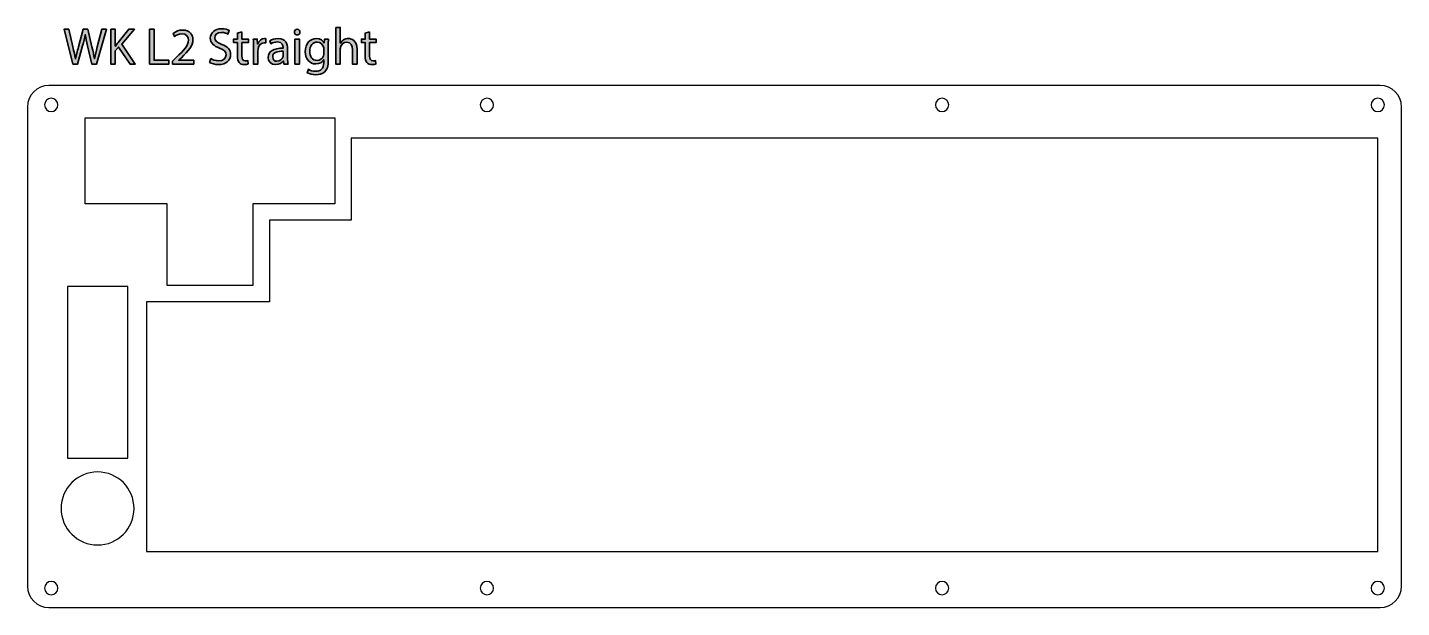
# Model space of a CAD drawing. Header units: millimetres. Extents: x 800 to 1120, y 479 to 614.
import ezdxf

# ---------------------------------------------------------------- set-up
doc = ezdxf.new("R2010")
doc.units = ezdxf.units.MM
doc.header["$MEASUREMENT"] = 0

# ---------------------------------------------------------------- blocks, each defined once
blk = doc.blocks.new('block 2')
at = {"color": 7, "lineweight": 25, "true_color": 0xffffff}
blk.add_lwpolyline([(809.35, 553.96), (809.35, 513.96), (823.35, 513.96), (823.35, 553.96), (809.35, 553.96)], dxfattribs=at)
blk = doc.blocks.new('block 3')
at = {"color": 7, "lineweight": 25, "true_color": 0xffffff}
blk.add_lwpolyline([(827.76, 492.3), (1114.46, 492.3), (1114.46, 588.5), (875.39, 588.5), (875.39, 569.45), (856.34, 569.45), (856.34, 550.4), (827.76, 550.4), (827.76, 492.3)], dxfattribs=at)
blk = doc.blocks.new('block 4')
at = {"color": 7, "lineweight": 25, "true_color": 0xffffff}
blk.add_open_spline([(813.47, 593.26), (813.47, 593.26), (813.47, 573.26), (813.47, 573.26), (813.47, 573.26), (832.52, 573.26), (832.52, 573.26), (832.52, 573.26), (832.52, 554.21), (832.52, 554.21), (832.52, 554.21), (852.52, 554.21), (852.52, 554.21), (852.52, 554.21), (852.52, 573.26), (852.52, 573.26), (852.52, 573.26), (871.57, 573.26), (871.57, 573.26), (871.57, 573.26), (871.57, 593.26), (871.57, 593.26), (871.57, 593.26), (814.51, 593.26), (814.51, 593.26), (814.51, 593.26), (813.47, 593.26), (813.47, 593.26)], degree=3, knots=[0, 0, 0, 0, 1, 1, 1, 2, 2, 2, 3, 3, 3, 4, 4, 4, 5, 5, 5, 6, 6, 6, 7, 7, 7, 8, 8, 8, 9, 9, 9, 9], dxfattribs=at)
blk = doc.blocks.new('block 5')
at = {"color": 7, "lineweight": 25, "true_color": 0xffffff}
blk.add_open_spline([(1119.99, 484.22), (1119.99, 481.45), (1117.75, 479.22), (1114.99, 479.22), (1114.99, 479.22), (805.01, 479.22), (805.01, 479.22), (802.25, 479.22), (800.01, 481.45), (800.01, 484.22), (800.01, 484.22), (800.01, 595.78), (800.01, 595.78), (800.01, 598.55), (802.25, 600.78), (805.01, 600.78), (805.01, 600.78), (1114.99, 600.78), (1114.99, 600.78), (1117.75, 600.78), (1119.99, 598.55), (1119.99, 595.78), (1119.99, 595.78), (1119.99, 484.22), (1119.99, 484.22)], degree=3, knots=[0, 0, 0, 0, 1, 1, 1, 2, 2, 2, 3, 3, 3, 4, 4, 4, 5, 5, 5, 6, 6, 6, 7, 7, 7, 8, 8, 8, 8], dxfattribs=at)
blk = doc.blocks.new('block 6')
at = {"color": 7, "lineweight": 25, "true_color": 0xffffff}
blk.add_open_spline([(905.46, 483.74), (905.46, 484.6), (906.15, 485.29), (907.01, 485.29), (907.86, 485.29), (908.56, 484.6), (908.56, 483.74), (908.56, 482.88), (907.86, 482.19), (907.01, 482.19), (906.15, 482.19), (905.46, 482.88), (905.46, 483.74), (905.46, 483.74), (905.46, 483.74), (905.46, 483.74)], degree=3, knots=[0, 0, 0, 0, 1, 1, 1, 2, 2, 2, 3, 3, 3, 4, 4, 4, 5, 5, 5, 5], dxfattribs=at)
blk = doc.blocks.new('block 7')
at = {"color": 7, "lineweight": 25, "true_color": 0xffffff}
blk.add_open_spline([(1011.44, 596.26), (1011.44, 597.12), (1012.14, 597.81), (1012.99, 597.81), (1013.85, 597.81), (1014.54, 597.12), (1014.54, 596.26), (1014.54, 595.4), (1013.85, 594.71), (1012.99, 594.71), (1012.14, 594.71), (1011.44, 595.4), (1011.44, 596.26), (1011.44, 596.26), (1011.44, 596.26), (1011.44, 596.26)], degree=3, knots=[0, 0, 0, 0, 1, 1, 1, 2, 2, 2, 3, 3, 3, 4, 4, 4, 5, 5, 5, 5], dxfattribs=at)
blk = doc.blocks.new('block 8')
at = {"color": 7, "lineweight": 25, "true_color": 0xffffff}
blk.add_open_spline([(905.46, 596.26), (905.46, 597.12), (906.15, 597.81), (907.01, 597.81), (907.86, 597.81), (908.56, 597.12), (908.56, 596.26), (908.56, 595.4), (907.86, 594.71), (907.01, 594.71), (906.15, 594.71), (905.46, 595.4), (905.46, 596.26), (905.46, 596.26), (905.46, 596.26), (905.46, 596.26)], degree=3, knots=[0, 0, 0, 0, 1, 1, 1, 2, 2, 2, 3, 3, 3, 4, 4, 4, 5, 5, 5, 5], dxfattribs=at)
blk = doc.blocks.new('block 9')
at = {"color": 7, "lineweight": 25, "true_color": 0xffffff}
blk.add_open_spline([(1011.44, 483.74), (1011.44, 484.6), (1012.14, 485.29), (1012.99, 485.29), (1013.85, 485.29), (1014.54, 484.6), (1014.54, 483.74), (1014.54, 482.88), (1013.85, 482.19), (1012.99, 482.19), (1012.14, 482.19), (1011.44, 482.88), (1011.44, 483.74), (1011.44, 483.74), (1011.44, 483.74), (1011.44, 483.74)], degree=3, knots=[0, 0, 0, 0, 1, 1, 1, 2, 2, 2, 3, 3, 3, 4, 4, 4, 5, 5, 5, 5], dxfattribs=at)
blk = doc.blocks.new('block 10')
at = {"color": 7, "lineweight": 25, "true_color": 0xffffff}
blk.add_open_spline([(803.99, 483.74), (803.99, 484.6), (804.68, 485.29), (805.54, 485.29), (806.39, 485.29), (807.09, 484.6), (807.09, 483.74), (807.09, 482.88), (806.39, 482.19), (805.54, 482.19), (804.68, 482.19), (803.99, 482.88), (803.99, 483.74), (803.99, 483.74), (803.99, 483.74), (803.99, 483.74)], degree=3, knots=[0, 0, 0, 0, 1, 1, 1, 2, 2, 2, 3, 3, 3, 4, 4, 4, 5, 5, 5, 5], dxfattribs=at)
blk = doc.blocks.new('block 11')
at = {"color": 7, "lineweight": 25, "true_color": 0xffffff}
blk.add_open_spline([(1112.91, 596.26), (1112.91, 597.12), (1113.61, 597.81), (1114.46, 597.81), (1115.32, 597.81), (1116.01, 597.12), (1116.01, 596.26), (1116.01, 595.4), (1115.32, 594.71), (1114.46, 594.71), (1113.61, 594.71), (1112.91, 595.4), (1112.91, 596.26), (1112.91, 596.26), (1112.91, 596.26), (1112.91, 596.26)], degree=3, knots=[0, 0, 0, 0, 1, 1, 1, 2, 2, 2, 3, 3, 3, 4, 4, 4, 5, 5, 5, 5], dxfattribs=at)
blk = doc.blocks.new('block 12')
at = {"color": 7, "lineweight": 25, "true_color": 0xffffff}
blk.add_open_spline([(803.99, 596.26), (803.99, 597.12), (804.68, 597.81), (805.54, 597.81), (806.39, 597.81), (807.09, 597.12), (807.09, 596.26), (807.09, 595.4), (806.39, 594.71), (805.54, 594.71), (804.68, 594.71), (803.99, 595.4), (803.99, 596.26), (803.99, 596.26), (803.99, 596.26), (803.99, 596.26)], degree=3, knots=[0, 0, 0, 0, 1, 1, 1, 2, 2, 2, 3, 3, 3, 4, 4, 4, 5, 5, 5, 5], dxfattribs=at)
blk = doc.blocks.new('block 13')
at = {"color": 7, "lineweight": 25, "true_color": 0xffffff}
blk.add_open_spline([(1112.91, 483.74), (1112.91, 484.6), (1113.61, 485.29), (1114.46, 485.29), (1115.32, 485.29), (1116.01, 484.6), (1116.01, 483.74), (1116.01, 482.88), (1115.32, 482.19), (1114.46, 482.19), (1113.61, 482.19), (1112.91, 482.88), (1112.91, 483.74), (1112.91, 483.74), (1112.91, 483.74), (1112.91, 483.74)], degree=3, knots=[0, 0, 0, 0, 1, 1, 1, 2, 2, 2, 3, 3, 3, 4, 4, 4, 5, 5, 5, 5], dxfattribs=at)
blk = doc.blocks.new('block 14')
at = {"color": 7, "lineweight": 25, "true_color": 0xffffff}
blk.add_open_spline([(807.83, 502.28), (807.83, 506.98), (811.64, 510.78), (816.33, 510.78), (821.02, 510.78), (824.83, 506.98), (824.83, 502.28), (824.83, 497.59), (821.02, 493.78), (816.33, 493.78), (811.64, 493.78), (807.83, 497.59), (807.83, 502.28), (807.83, 502.28), (807.83, 502.28), (807.83, 502.28)], degree=3, knots=[0, 0, 0, 0, 1, 1, 1, 2, 2, 2, 3, 3, 3, 4, 4, 4, 5, 5, 5, 5], dxfattribs=at)
blk = doc.blocks.new('block 15')
at = {"true_color": 0xed1c24}
h = blk.add_hatch(color=240, dxfattribs=at)
h.dxf.hatch_style = 2
edge = h.paths.add_edge_path()
edge.add_spline(control_points=[(810.58, 605.78), (810.58, 605.78), (808.53, 613.87), (808.53, 613.87), (808.53, 613.87), (809.64, 613.87), (809.64, 613.87), (809.64, 613.87), (810.59, 609.78), (810.59, 609.78), (810.83, 608.77), (811.05, 607.76), (811.19, 606.98), (811.19, 606.98), (811.22, 606.98), (811.22, 606.98), (811.35, 607.79), (811.6, 608.75), (811.88, 609.79), (811.88, 609.79), (812.96, 613.87), (812.96, 613.87), (812.96, 613.87), (814.05, 613.87), (814.05, 613.87), (814.05, 613.87), (815.03, 609.77), (815.03, 609.77), (815.26, 608.81), (815.48, 607.85), (815.6, 607), (815.6, 607), (815.62, 607), (815.62, 607), (815.79, 607.88), (816.02, 608.78), (816.27, 609.79), (816.27, 609.79), (817.33, 613.87), (817.33, 613.87), (817.33, 613.87), (818.4, 613.87), (818.4, 613.87), (818.4, 613.87), (816.11, 605.78), (816.11, 605.78), (816.11, 605.78), (815.02, 605.78), (815.02, 605.78), (815.02, 605.78), (814, 609.99), (814, 609.99), (813.75, 611.03), (813.58, 611.82), (813.47, 612.63), (813.47, 612.63), (813.45, 612.63), (813.45, 612.63), (813.31, 611.83), (813.13, 611.04), (812.83, 609.99), (812.83, 609.99), (811.67, 605.78), (811.67, 605.78), (811.67, 605.78), (810.58, 605.78), (810.58, 605.78)], knot_values=[0, 0, 0, 0, 1, 1, 1, 2, 2, 2, 3, 3, 3, 4, 4, 4, 5, 5, 5, 6, 6, 6, 7, 7, 7, 8, 8, 8, 9, 9, 9, 10, 10, 10, 11, 11, 11, 12, 12, 12, 13, 13, 13, 14, 14, 14, 15, 15, 15, 16, 16, 16, 17, 17, 17, 18, 18, 18, 19, 19, 19, 20, 20, 20, 21, 21, 21, 22, 22, 22, 22], degree=3, periodic=1)
h = blk.add_hatch(color=240, dxfattribs=at)
h.dxf.hatch_style = 2
edge = h.paths.add_edge_path()
edge.add_spline(control_points=[(819.42, 613.87), (819.42, 613.87), (820.46, 613.87), (820.46, 613.87), (820.46, 613.87), (820.46, 609.97), (820.46, 609.97), (820.46, 609.97), (820.49, 609.97), (820.49, 609.97), (820.71, 610.28), (820.93, 610.57), (821.13, 610.83), (821.13, 610.83), (823.6, 613.87), (823.6, 613.87), (823.6, 613.87), (824.9, 613.87), (824.9, 613.87), (824.9, 613.87), (821.97, 610.44), (821.97, 610.44), (821.97, 610.44), (825.12, 605.78), (825.12, 605.78), (825.12, 605.78), (823.89, 605.78), (823.89, 605.78), (823.89, 605.78), (821.23, 609.75), (821.23, 609.75), (821.23, 609.75), (820.46, 608.87), (820.46, 608.87), (820.46, 608.87), (820.46, 605.78), (820.46, 605.78), (820.46, 605.78), (819.42, 605.78), (819.42, 605.78), (819.42, 605.78), (819.42, 613.87), (819.42, 613.87)], knot_values=[0, 0, 0, 0, 1, 1, 1, 2, 2, 2, 3, 3, 3, 4, 4, 4, 5, 5, 5, 6, 6, 6, 7, 7, 7, 8, 8, 8, 9, 9, 9, 10, 10, 10, 11, 11, 11, 12, 12, 12, 13, 13, 13, 14, 14, 14, 14], degree=3, periodic=1)
h = blk.add_hatch(color=240, dxfattribs=at)
h.dxf.hatch_style = 2
h.paths.add_polyline_path([(828.46, 613.87), (829.51, 613.87), (829.51, 606.66), (832.96, 606.66), (832.96, 605.78), (828.46, 605.78)])
h = blk.add_hatch(color=240, dxfattribs=at)
h.dxf.hatch_style = 2
edge = h.paths.add_edge_path()
edge.add_spline(control_points=[(833.75, 605.78), (833.75, 605.78), (833.75, 606.43), (833.75, 606.43), (833.75, 606.43), (834.58, 607.24), (834.58, 607.24), (836.57, 609.13), (837.47, 610.14), (837.48, 611.31), (837.48, 612.1), (837.1, 612.84), (835.94, 612.84), (835.23, 612.84), (834.64, 612.48), (834.28, 612.18), (834.28, 612.18), (833.95, 612.92), (833.95, 612.92), (834.49, 613.38), (835.25, 613.71), (836.15, 613.71), (837.83, 613.71), (838.54, 612.56), (838.54, 611.45), (838.54, 610.01), (837.5, 608.84), (835.85, 607.26), (835.85, 607.26), (835.23, 606.68), (835.23, 606.68), (835.23, 606.68), (835.23, 606.66), (835.23, 606.66), (835.23, 606.66), (838.73, 606.66), (838.73, 606.66), (838.73, 606.66), (838.73, 605.78), (838.73, 605.78), (838.73, 605.78), (833.75, 605.78), (833.75, 605.78)], knot_values=[0, 0, 0, 0, 1, 1, 1, 2, 2, 2, 3, 3, 3, 4, 4, 4, 5, 5, 5, 6, 6, 6, 7, 7, 7, 8, 8, 8, 9, 9, 9, 10, 10, 10, 11, 11, 11, 12, 12, 12, 13, 13, 13, 14, 14, 14, 14], degree=3, periodic=1)
h = blk.add_hatch(color=240, dxfattribs=at)
h.dxf.hatch_style = 2
edge = h.paths.add_edge_path()
edge.add_spline(control_points=[(842.68, 607.06), (843.15, 606.77), (843.83, 606.53), (844.55, 606.53), (845.62, 606.53), (846.25, 607.09), (846.25, 607.91), (846.25, 608.66), (845.81, 609.09), (844.72, 609.51), (843.4, 609.98), (842.59, 610.67), (842.59, 611.8), (842.59, 613.06), (843.63, 614), (845.2, 614), (846.03, 614), (846.63, 613.81), (846.99, 613.6), (846.99, 613.6), (846.7, 612.75), (846.7, 612.75), (846.44, 612.9), (845.9, 613.14), (845.17, 613.14), (844.06, 613.14), (843.64, 612.48), (843.64, 611.92), (843.64, 611.17), (844.13, 610.8), (845.25, 610.37), (846.62, 609.84), (847.31, 609.18), (847.31, 607.99), (847.31, 606.74), (846.39, 605.66), (844.48, 605.66), (843.7, 605.66), (842.85, 605.89), (842.42, 606.18), (842.42, 606.18), (842.68, 607.06), (842.68, 607.06)], knot_values=[0, 0, 0, 0, 1, 1, 1, 2, 2, 2, 3, 3, 3, 4, 4, 4, 5, 5, 5, 6, 6, 6, 7, 7, 7, 8, 8, 8, 9, 9, 9, 10, 10, 10, 11, 11, 11, 12, 12, 12, 13, 13, 13, 14, 14, 14, 14], degree=3, periodic=1)
h = blk.add_hatch(color=240, dxfattribs=at)
h.dxf.hatch_style = 2
edge = h.paths.add_edge_path()
edge.add_spline(control_points=[(849.94, 613.26), (849.94, 613.26), (849.94, 611.59), (849.94, 611.59), (849.94, 611.59), (851.45, 611.59), (851.45, 611.59), (851.45, 611.59), (851.45, 610.79), (851.45, 610.79), (851.45, 610.79), (849.94, 610.79), (849.94, 610.79), (849.94, 610.79), (849.94, 607.66), (849.94, 607.66), (849.94, 606.94), (850.15, 606.53), (850.73, 606.53), (851.01, 606.53), (851.21, 606.56), (851.35, 606.6), (851.35, 606.6), (851.39, 605.81), (851.39, 605.81), (851.19, 605.72), (850.87, 605.66), (850.46, 605.66), (849.97, 605.66), (849.57, 605.82), (849.32, 606.11), (849.02, 606.42), (848.91, 606.94), (848.91, 607.62), (848.91, 607.62), (848.91, 610.79), (848.91, 610.79), (848.91, 610.79), (848.01, 610.79), (848.01, 610.79), (848.01, 610.79), (848.01, 611.59), (848.01, 611.59), (848.01, 611.59), (848.91, 611.59), (848.91, 611.59), (848.91, 611.59), (848.91, 612.98), (848.91, 612.98), (848.91, 612.98), (849.94, 613.26), (849.94, 613.26)], knot_values=[0, 0, 0, 0, 1, 1, 1, 2, 2, 2, 3, 3, 3, 4, 4, 4, 5, 5, 5, 6, 6, 6, 7, 7, 7, 8, 8, 8, 9, 9, 9, 10, 10, 10, 11, 11, 11, 12, 12, 12, 13, 13, 13, 14, 14, 14, 15, 15, 15, 16, 16, 16, 17, 17, 17, 17], degree=3, periodic=1)
h = blk.add_hatch(color=240, dxfattribs=at)
h.dxf.hatch_style = 2
edge = h.paths.add_edge_path()
edge.add_spline(control_points=[(852.64, 609.78), (852.64, 610.46), (852.63, 611.05), (852.59, 611.59), (852.59, 611.59), (853.52, 611.59), (853.52, 611.59), (853.52, 611.59), (853.55, 610.45), (853.55, 610.45), (853.55, 610.45), (853.6, 610.45), (853.6, 610.45), (853.87, 611.23), (854.5, 611.72), (855.21, 611.72), (855.33, 611.72), (855.41, 611.71), (855.51, 611.69), (855.51, 611.69), (855.51, 610.69), (855.51, 610.69), (855.4, 610.71), (855.29, 610.73), (855.15, 610.73), (854.41, 610.73), (853.88, 610.16), (853.73, 609.37), (853.71, 609.23), (853.69, 609.06), (853.69, 608.88), (853.69, 608.88), (853.69, 605.78), (853.69, 605.78), (853.69, 605.78), (852.64, 605.78), (852.64, 605.78), (852.64, 605.78), (852.64, 609.78), (852.64, 609.78)], knot_values=[0, 0, 0, 0, 1, 1, 1, 2, 2, 2, 3, 3, 3, 4, 4, 4, 5, 5, 5, 6, 6, 6, 7, 7, 7, 8, 8, 8, 9, 9, 9, 10, 10, 10, 11, 11, 11, 12, 12, 12, 13, 13, 13, 13], degree=3, periodic=1)
h = blk.add_hatch(color=240, dxfattribs=at)
h.dxf.hatch_style = 2
edge = h.paths.add_edge_path()
edge.add_spline(control_points=[(859.72, 605.78), (859.72, 605.78), (859.64, 606.52), (859.64, 606.52), (859.64, 606.52), (859.6, 606.52), (859.6, 606.52), (859.28, 606.06), (858.65, 605.65), (857.83, 605.65), (856.65, 605.65), (856.05, 606.48), (856.05, 607.32), (856.05, 608.72), (857.3, 609.49), (859.54, 609.48), (859.54, 609.48), (859.54, 609.6), (859.54, 609.6), (859.54, 610.08), (859.41, 610.94), (858.22, 610.94), (857.68, 610.94), (857.12, 610.77), (856.71, 610.51), (856.71, 610.51), (856.47, 611.21), (856.47, 611.21), (856.95, 611.52), (857.65, 611.72), (858.38, 611.72), (860.15, 611.72), (860.58, 610.51), (860.58, 609.35), (860.58, 609.35), (860.58, 607.18), (860.58, 607.18), (860.58, 606.67), (860.61, 606.18), (860.68, 605.78), (860.68, 605.78), (859.72, 605.78), (859.72, 605.78)], knot_values=[0, 0, 0, 0, 1, 1, 1, 2, 2, 2, 3, 3, 3, 4, 4, 4, 5, 5, 5, 6, 6, 6, 7, 7, 7, 8, 8, 8, 9, 9, 9, 10, 10, 10, 11, 11, 11, 12, 12, 12, 13, 13, 13, 14, 14, 14, 14], degree=3, periodic=1)
edge = h.paths.add_edge_path()
edge.add_spline(control_points=[(859.56, 608.75), (858.41, 608.77), (857.11, 608.57), (857.11, 607.44), (857.11, 606.76), (857.56, 606.43), (858.1, 606.43), (858.86, 606.43), (859.34, 606.91), (859.51, 607.4), (859.54, 607.51), (859.56, 607.63), (859.56, 607.74), (859.56, 607.74), (859.56, 608.75), (859.56, 608.75)], knot_values=[0, 0, 0, 0, 1, 1, 1, 2, 2, 2, 3, 3, 3, 4, 4, 4, 5, 5, 5, 5], degree=3, periodic=1)
h = blk.add_hatch(color=240, dxfattribs=at)
h.dxf.hatch_style = 2
edge = h.paths.add_edge_path()
edge.add_spline(control_points=[(863.47, 613.22), (863.48, 612.86), (863.21, 612.57), (862.79, 612.57), (862.42, 612.57), (862.16, 612.86), (862.16, 613.22), (862.16, 613.59), (862.44, 613.88), (862.82, 613.88), (863.21, 613.88), (863.47, 613.59), (863.47, 613.22)], knot_values=[0, 0, 0, 0, 1, 1, 1, 2, 2, 2, 3, 3, 3, 4, 4, 4, 4], degree=3, periodic=1)
h.paths.add_polyline_path([(862.29, 605.78), (862.29, 611.59), (863.35, 611.59), (863.35, 605.78)])
h = blk.add_hatch(color=240, dxfattribs=at)
h.dxf.hatch_style = 2
edge = h.paths.add_edge_path()
edge.add_spline(control_points=[(870.1, 611.59), (870.08, 611.17), (870.05, 610.7), (870.05, 609.99), (870.05, 609.99), (870.05, 606.62), (870.05, 606.62), (870.05, 605.29), (869.79, 604.48), (869.22, 603.97), (868.66, 603.45), (867.85, 603.28), (867.11, 603.28), (866.42, 603.28), (865.65, 603.45), (865.18, 603.76), (865.18, 603.76), (865.45, 604.56), (865.45, 604.56), (865.83, 604.32), (866.43, 604.1), (867.15, 604.1), (868.23, 604.1), (869.02, 604.67), (869.02, 606.13), (869.02, 606.13), (869.02, 606.78), (869.02, 606.78), (869.02, 606.78), (869, 606.78), (869, 606.78), (868.67, 606.24), (868.05, 605.81), (867.15, 605.81), (865.71, 605.81), (864.68, 607.03), (864.68, 608.64), (864.68, 610.61), (865.96, 611.72), (867.29, 611.72), (868.3, 611.72), (868.85, 611.19), (869.1, 610.71), (869.1, 610.71), (869.13, 610.71), (869.13, 610.71), (869.13, 610.71), (869.18, 611.59), (869.18, 611.59), (869.18, 611.59), (870.1, 611.59), (870.1, 611.59)], knot_values=[0, 0, 0, 0, 1, 1, 1, 2, 2, 2, 3, 3, 3, 4, 4, 4, 5, 5, 5, 6, 6, 6, 7, 7, 7, 8, 8, 8, 9, 9, 9, 10, 10, 10, 11, 11, 11, 12, 12, 12, 13, 13, 13, 14, 14, 14, 15, 15, 15, 16, 16, 16, 17, 17, 17, 17], degree=3, periodic=1)
edge = h.paths.add_edge_path()
edge.add_spline(control_points=[(869.01, 609.3), (869.01, 609.48), (869, 609.63), (868.95, 609.78), (868.76, 610.39), (868.24, 610.89), (867.47, 610.89), (866.47, 610.89), (865.75, 610.04), (865.75, 608.7), (865.75, 607.56), (866.32, 606.61), (867.46, 606.61), (868.11, 606.61), (868.7, 607.02), (868.92, 607.69), (868.98, 607.87), (869.01, 608.07), (869.01, 608.25), (869.01, 608.25), (869.01, 609.3), (869.01, 609.3)], knot_values=[0, 0, 0, 0, 1, 1, 1, 2, 2, 2, 3, 3, 3, 4, 4, 4, 5, 5, 5, 6, 6, 6, 7, 7, 7, 7], degree=3, periodic=1)
h = blk.add_hatch(color=240, dxfattribs=at)
h.dxf.hatch_style = 2
edge = h.paths.add_edge_path()
edge.add_spline(control_points=[(871.81, 614.3), (871.81, 614.3), (872.86, 614.3), (872.86, 614.3), (872.86, 614.3), (872.86, 610.68), (872.86, 610.68), (872.86, 610.68), (872.89, 610.68), (872.89, 610.68), (873.05, 610.98), (873.32, 611.24), (873.64, 611.42), (873.95, 611.6), (874.33, 611.72), (874.72, 611.72), (875.5, 611.72), (876.75, 611.24), (876.75, 609.24), (876.75, 609.24), (876.75, 605.78), (876.75, 605.78), (876.75, 605.78), (875.69, 605.78), (875.69, 605.78), (875.69, 605.78), (875.69, 609.12), (875.69, 609.12), (875.69, 610.05), (875.34, 610.85), (874.35, 610.85), (873.67, 610.85), (873.13, 610.37), (872.93, 609.79), (872.87, 609.65), (872.86, 609.49), (872.86, 609.29), (872.86, 609.29), (872.86, 605.78), (872.86, 605.78), (872.86, 605.78), (871.81, 605.78), (871.81, 605.78), (871.81, 605.78), (871.81, 614.3), (871.81, 614.3)], knot_values=[0, 0, 0, 0, 1, 1, 1, 2, 2, 2, 3, 3, 3, 4, 4, 4, 5, 5, 5, 6, 6, 6, 7, 7, 7, 8, 8, 8, 9, 9, 9, 10, 10, 10, 11, 11, 11, 12, 12, 12, 13, 13, 13, 14, 14, 14, 15, 15, 15, 15], degree=3, periodic=1)
h = blk.add_hatch(color=240, dxfattribs=at)
h.dxf.hatch_style = 2
edge = h.paths.add_edge_path()
edge.add_spline(control_points=[(879.69, 613.26), (879.69, 613.26), (879.69, 611.59), (879.69, 611.59), (879.69, 611.59), (881.2, 611.59), (881.2, 611.59), (881.2, 611.59), (881.2, 610.79), (881.2, 610.79), (881.2, 610.79), (879.69, 610.79), (879.69, 610.79), (879.69, 610.79), (879.69, 607.66), (879.69, 607.66), (879.69, 606.94), (879.89, 606.53), (880.48, 606.53), (880.76, 606.53), (880.96, 606.56), (881.09, 606.6), (881.09, 606.6), (881.14, 605.81), (881.14, 605.81), (880.94, 605.72), (880.61, 605.66), (880.21, 605.66), (879.71, 605.66), (879.32, 605.82), (879.07, 606.11), (878.77, 606.42), (878.66, 606.94), (878.66, 607.62), (878.66, 607.62), (878.66, 610.79), (878.66, 610.79), (878.66, 610.79), (877.76, 610.79), (877.76, 610.79), (877.76, 610.79), (877.76, 611.59), (877.76, 611.59), (877.76, 611.59), (878.66, 611.59), (878.66, 611.59), (878.66, 611.59), (878.66, 612.98), (878.66, 612.98), (878.66, 612.98), (879.69, 613.26), (879.69, 613.26)], knot_values=[0, 0, 0, 0, 1, 1, 1, 2, 2, 2, 3, 3, 3, 4, 4, 4, 5, 5, 5, 6, 6, 6, 7, 7, 7, 8, 8, 8, 9, 9, 9, 10, 10, 10, 11, 11, 11, 12, 12, 12, 13, 13, 13, 14, 14, 14, 15, 15, 15, 16, 16, 16, 17, 17, 17, 17], degree=3, periodic=1)
at = {"color": 240, "lineweight": 35, "true_color": 0xed1c24}
for points in [[(828.46, 613.87), (829.51, 613.87), (829.51, 606.66), (832.96, 606.66), (832.96, 605.78), (828.46, 605.78), (828.46, 613.87)], [(862.29, 605.78), (862.29, 611.59), (863.35, 611.59), (863.35, 605.78), (862.29, 605.78)]]:
    blk.add_lwpolyline(points, dxfattribs=at)
for points, knots in [([(810.58, 605.78), (810.58, 605.78), (808.53, 613.87), (808.53, 613.87), (808.53, 613.87), (809.64, 613.87), (809.64, 613.87), (809.64, 613.87), (810.59, 609.78), (810.59, 609.78), (810.83, 608.77), (811.05, 607.76), (811.19, 606.98), (811.19, 606.98), (811.22, 606.98), (811.22, 606.98), (811.35, 607.79), (811.6, 608.75), (811.88, 609.79), (811.88, 609.79), (812.96, 613.87), (812.96, 613.87), (812.96, 613.87), (814.05, 613.87), (814.05, 613.87), (814.05, 613.87), (815.03, 609.77), (815.03, 609.77), (815.26, 608.81), (815.48, 607.85), (815.6, 607), (815.6, 607), (815.62, 607), (815.62, 607), (815.79, 607.88), (816.02, 608.78), (816.27, 609.79), (816.27, 609.79), (817.33, 613.87), (817.33, 613.87), (817.33, 613.87), (818.4, 613.87), (818.4, 613.87), (818.4, 613.87), (816.11, 605.78), (816.11, 605.78), (816.11, 605.78), (815.02, 605.78), (815.02, 605.78), (815.02, 605.78), (814, 609.99), (814, 609.99), (813.75, 611.03), (813.58, 611.82), (813.47, 612.63), (813.47, 612.63), (813.45, 612.63), (813.45, 612.63), (813.31, 611.83), (813.13, 611.04), (812.83, 609.99), (812.83, 609.99), (811.67, 605.78), (811.67, 605.78), (811.67, 605.78), (810.58, 605.78), (810.58, 605.78)], [0, 0, 0, 0, 1, 1, 1, 2, 2, 2, 3, 3, 3, 4, 4, 4, 5, 5, 5, 6, 6, 6, 7, 7, 7, 8, 8, 8, 9, 9, 9, 10, 10, 10, 11, 11, 11, 12, 12, 12, 13, 13, 13, 14, 14, 14, 15, 15, 15, 16, 16, 16, 17, 17, 17, 18, 18, 18, 19, 19, 19, 20, 20, 20, 21, 21, 21, 22, 22, 22, 22]), ([(819.42, 613.87), (819.42, 613.87), (820.46, 613.87), (820.46, 613.87), (820.46, 613.87), (820.46, 609.97), (820.46, 609.97), (820.46, 609.97), (820.49, 609.97), (820.49, 609.97), (820.71, 610.28), (820.93, 610.57), (821.13, 610.83), (821.13, 610.83), (823.6, 613.87), (823.6, 613.87), (823.6, 613.87), (824.9, 613.87), (824.9, 613.87), (824.9, 613.87), (821.97, 610.44), (821.97, 610.44), (821.97, 610.44), (825.12, 605.78), (825.12, 605.78), (825.12, 605.78), (823.89, 605.78), (823.89, 605.78), (823.89, 605.78), (821.23, 609.75), (821.23, 609.75), (821.23, 609.75), (820.46, 608.87), (820.46, 608.87), (820.46, 608.87), (820.46, 605.78), (820.46, 605.78), (820.46, 605.78), (819.42, 605.78), (819.42, 605.78), (819.42, 605.78), (819.42, 613.87), (819.42, 613.87)], [0, 0, 0, 0, 1, 1, 1, 2, 2, 2, 3, 3, 3, 4, 4, 4, 5, 5, 5, 6, 6, 6, 7, 7, 7, 8, 8, 8, 9, 9, 9, 10, 10, 10, 11, 11, 11, 12, 12, 12, 13, 13, 13, 14, 14, 14, 14]), ([(833.75, 605.78), (833.75, 605.78), (833.75, 606.43), (833.75, 606.43), (833.75, 606.43), (834.58, 607.24), (834.58, 607.24), (836.57, 609.13), (837.47, 610.14), (837.48, 611.31), (837.48, 612.1), (837.1, 612.84), (835.94, 612.84), (835.23, 612.84), (834.64, 612.48), (834.28, 612.18), (834.28, 612.18), (833.95, 612.92), (833.95, 612.92), (834.49, 613.38), (835.25, 613.71), (836.15, 613.71), (837.83, 613.71), (838.54, 612.56), (838.54, 611.45), (838.54, 610.01), (837.5, 608.84), (835.85, 607.26), (835.85, 607.26), (835.23, 606.68), (835.23, 606.68), (835.23, 606.68), (835.23, 606.66), (835.23, 606.66), (835.23, 606.66), (838.73, 606.66), (838.73, 606.66), (838.73, 606.66), (838.73, 605.78), (838.73, 605.78), (838.73, 605.78), (833.75, 605.78), (833.75, 605.78)], [0, 0, 0, 0, 1, 1, 1, 2, 2, 2, 3, 3, 3, 4, 4, 4, 5, 5, 5, 6, 6, 6, 7, 7, 7, 8, 8, 8, 9, 9, 9, 10, 10, 10, 11, 11, 11, 12, 12, 12, 13, 13, 13, 14, 14, 14, 14]), ([(842.68, 607.06), (843.15, 606.77), (843.83, 606.53), (844.55, 606.53), (845.62, 606.53), (846.25, 607.09), (846.25, 607.91), (846.25, 608.66), (845.81, 609.09), (844.72, 609.51), (843.4, 609.98), (842.59, 610.67), (842.59, 611.8), (842.59, 613.06), (843.63, 614), (845.2, 614), (846.03, 614), (846.63, 613.81), (846.99, 613.6), (846.99, 613.6), (846.7, 612.75), (846.7, 612.75), (846.44, 612.9), (845.9, 613.14), (845.17, 613.14), (844.06, 613.14), (843.64, 612.48), (843.64, 611.92), (843.64, 611.17), (844.13, 610.8), (845.25, 610.37), (846.62, 609.84), (847.31, 609.18), (847.31, 607.99), (847.31, 606.74), (846.39, 605.66), (844.48, 605.66), (843.7, 605.66), (842.85, 605.89), (842.42, 606.18), (842.42, 606.18), (842.68, 607.06), (842.68, 607.06)], [0, 0, 0, 0, 1, 1, 1, 2, 2, 2, 3, 3, 3, 4, 4, 4, 5, 5, 5, 6, 6, 6, 7, 7, 7, 8, 8, 8, 9, 9, 9, 10, 10, 10, 11, 11, 11, 12, 12, 12, 13, 13, 13, 14, 14, 14, 14]), ([(849.94, 613.26), (849.94, 613.26), (849.94, 611.59), (849.94, 611.59), (849.94, 611.59), (851.45, 611.59), (851.45, 611.59), (851.45, 611.59), (851.45, 610.79), (851.45, 610.79), (851.45, 610.79), (849.94, 610.79), (849.94, 610.79), (849.94, 610.79), (849.94, 607.66), (849.94, 607.66), (849.94, 606.94), (850.15, 606.53), (850.73, 606.53), (851.01, 606.53), (851.21, 606.56), (851.35, 606.6), (851.35, 606.6), (851.39, 605.81), (851.39, 605.81), (851.19, 605.72), (850.87, 605.66), (850.46, 605.66), (849.97, 605.66), (849.57, 605.82), (849.32, 606.11), (849.02, 606.42), (848.91, 606.94), (848.91, 607.62), (848.91, 607.62), (848.91, 610.79), (848.91, 610.79), (848.91, 610.79), (848.01, 610.79), (848.01, 610.79), (848.01, 610.79), (848.01, 611.59), (848.01, 611.59), (848.01, 611.59), (848.91, 611.59), (848.91, 611.59), (848.91, 611.59), (848.91, 612.98), (848.91, 612.98), (848.91, 612.98), (849.94, 613.26), (849.94, 613.26)], [0, 0, 0, 0, 1, 1, 1, 2, 2, 2, 3, 3, 3, 4, 4, 4, 5, 5, 5, 6, 6, 6, 7, 7, 7, 8, 8, 8, 9, 9, 9, 10, 10, 10, 11, 11, 11, 12, 12, 12, 13, 13, 13, 14, 14, 14, 15, 15, 15, 16, 16, 16, 17, 17, 17, 17]), ([(852.64, 609.78), (852.64, 610.46), (852.63, 611.05), (852.59, 611.59), (852.59, 611.59), (853.52, 611.59), (853.52, 611.59), (853.52, 611.59), (853.55, 610.45), (853.55, 610.45), (853.55, 610.45), (853.6, 610.45), (853.6, 610.45), (853.87, 611.23), (854.5, 611.72), (855.21, 611.72), (855.33, 611.72), (855.41, 611.71), (855.51, 611.69), (855.51, 611.69), (855.51, 610.69), (855.51, 610.69), (855.4, 610.71), (855.29, 610.73), (855.15, 610.73), (854.41, 610.73), (853.88, 610.16), (853.73, 609.37), (853.71, 609.23), (853.69, 609.06), (853.69, 608.88), (853.69, 608.88), (853.69, 605.78), (853.69, 605.78), (853.69, 605.78), (852.64, 605.78), (852.64, 605.78), (852.64, 605.78), (852.64, 609.78), (852.64, 609.78)], [0, 0, 0, 0, 1, 1, 1, 2, 2, 2, 3, 3, 3, 4, 4, 4, 5, 5, 5, 6, 6, 6, 7, 7, 7, 8, 8, 8, 9, 9, 9, 10, 10, 10, 11, 11, 11, 12, 12, 12, 13, 13, 13, 13]), ([(859.72, 605.78), (859.72, 605.78), (859.64, 606.52), (859.64, 606.52), (859.64, 606.52), (859.6, 606.52), (859.6, 606.52), (859.28, 606.06), (858.65, 605.65), (857.83, 605.65), (856.65, 605.65), (856.05, 606.48), (856.05, 607.32), (856.05, 608.72), (857.3, 609.49), (859.54, 609.48), (859.54, 609.48), (859.54, 609.6), (859.54, 609.6), (859.54, 610.08), (859.41, 610.94), (858.22, 610.94), (857.68, 610.94), (857.12, 610.77), (856.71, 610.51), (856.71, 610.51), (856.47, 611.21), (856.47, 611.21), (856.95, 611.52), (857.65, 611.72), (858.38, 611.72), (860.15, 611.72), (860.58, 610.51), (860.58, 609.35), (860.58, 609.35), (860.58, 607.18), (860.58, 607.18), (860.58, 606.67), (860.61, 606.18), (860.68, 605.78), (860.68, 605.78), (859.72, 605.78), (859.72, 605.78)], [0, 0, 0, 0, 1, 1, 1, 2, 2, 2, 3, 3, 3, 4, 4, 4, 5, 5, 5, 6, 6, 6, 7, 7, 7, 8, 8, 8, 9, 9, 9, 10, 10, 10, 11, 11, 11, 12, 12, 12, 13, 13, 13, 14, 14, 14, 14]), ([(863.47, 613.22), (863.48, 612.86), (863.21, 612.57), (862.79, 612.57), (862.42, 612.57), (862.16, 612.86), (862.16, 613.22), (862.16, 613.59), (862.44, 613.88), (862.82, 613.88), (863.21, 613.88), (863.47, 613.59), (863.47, 613.22)], [0, 0, 0, 0, 1, 1, 1, 2, 2, 2, 3, 3, 3, 4, 4, 4, 4]), ([(870.1, 611.59), (870.08, 611.17), (870.05, 610.7), (870.05, 609.99), (870.05, 609.99), (870.05, 606.62), (870.05, 606.62), (870.05, 605.29), (869.79, 604.48), (869.22, 603.97), (868.66, 603.45), (867.85, 603.28), (867.11, 603.28), (866.42, 603.28), (865.65, 603.45), (865.18, 603.76), (865.18, 603.76), (865.45, 604.56), (865.45, 604.56), (865.83, 604.32), (866.43, 604.1), (867.15, 604.1), (868.23, 604.1), (869.02, 604.67), (869.02, 606.13), (869.02, 606.13), (869.02, 606.78), (869.02, 606.78), (869.02, 606.78), (869, 606.78), (869, 606.78), (868.67, 606.24), (868.05, 605.81), (867.15, 605.81), (865.71, 605.81), (864.68, 607.03), (864.68, 608.64), (864.68, 610.61), (865.96, 611.72), (867.29, 611.72), (868.3, 611.72), (868.85, 611.19), (869.1, 610.71), (869.1, 610.71), (869.13, 610.71), (869.13, 610.71), (869.13, 610.71), (869.18, 611.59), (869.18, 611.59), (869.18, 611.59), (870.1, 611.59), (870.1, 611.59)], [0, 0, 0, 0, 1, 1, 1, 2, 2, 2, 3, 3, 3, 4, 4, 4, 5, 5, 5, 6, 6, 6, 7, 7, 7, 8, 8, 8, 9, 9, 9, 10, 10, 10, 11, 11, 11, 12, 12, 12, 13, 13, 13, 14, 14, 14, 15, 15, 15, 16, 16, 16, 17, 17, 17, 17]), ([(871.81, 614.3), (871.81, 614.3), (872.86, 614.3), (872.86, 614.3), (872.86, 614.3), (872.86, 610.68), (872.86, 610.68), (872.86, 610.68), (872.89, 610.68), (872.89, 610.68), (873.05, 610.98), (873.32, 611.24), (873.64, 611.42), (873.95, 611.6), (874.33, 611.72), (874.72, 611.72), (875.5, 611.72), (876.75, 611.24), (876.75, 609.24), (876.75, 609.24), (876.75, 605.78), (876.75, 605.78), (876.75, 605.78), (875.69, 605.78), (875.69, 605.78), (875.69, 605.78), (875.69, 609.12), (875.69, 609.12), (875.69, 610.05), (875.34, 610.85), (874.35, 610.85), (873.67, 610.85), (873.13, 610.37), (872.93, 609.79), (872.87, 609.65), (872.86, 609.49), (872.86, 609.29), (872.86, 609.29), (872.86, 605.78), (872.86, 605.78), (872.86, 605.78), (871.81, 605.78), (871.81, 605.78), (871.81, 605.78), (871.81, 614.3), (871.81, 614.3)], [0, 0, 0, 0, 1, 1, 1, 2, 2, 2, 3, 3, 3, 4, 4, 4, 5, 5, 5, 6, 6, 6, 7, 7, 7, 8, 8, 8, 9, 9, 9, 10, 10, 10, 11, 11, 11, 12, 12, 12, 13, 13, 13, 14, 14, 14, 15, 15, 15, 15]), ([(879.69, 613.26), (879.69, 613.26), (879.69, 611.59), (879.69, 611.59), (879.69, 611.59), (881.2, 611.59), (881.2, 611.59), (881.2, 611.59), (881.2, 610.79), (881.2, 610.79), (881.2, 610.79), (879.69, 610.79), (879.69, 610.79), (879.69, 610.79), (879.69, 607.66), (879.69, 607.66), (879.69, 606.94), (879.89, 606.53), (880.48, 606.53), (880.76, 606.53), (880.96, 606.56), (881.09, 606.6), (881.09, 606.6), (881.14, 605.81), (881.14, 605.81), (880.94, 605.72), (880.61, 605.66), (880.21, 605.66), (879.71, 605.66), (879.32, 605.82), (879.07, 606.11), (878.77, 606.42), (878.66, 606.94), (878.66, 607.62), (878.66, 607.62), (878.66, 610.79), (878.66, 610.79), (878.66, 610.79), (877.76, 610.79), (877.76, 610.79), (877.76, 610.79), (877.76, 611.59), (877.76, 611.59), (877.76, 611.59), (878.66, 611.59), (878.66, 611.59), (878.66, 611.59), (878.66, 612.98), (878.66, 612.98), (878.66, 612.98), (879.69, 613.26), (879.69, 613.26)], [0, 0, 0, 0, 1, 1, 1, 2, 2, 2, 3, 3, 3, 4, 4, 4, 5, 5, 5, 6, 6, 6, 7, 7, 7, 8, 8, 8, 9, 9, 9, 10, 10, 10, 11, 11, 11, 12, 12, 12, 13, 13, 13, 14, 14, 14, 15, 15, 15, 16, 16, 16, 17, 17, 17, 17]), ([(859.56, 608.75), (858.41, 608.77), (857.11, 608.57), (857.11, 607.44), (857.11, 606.76), (857.56, 606.43), (858.1, 606.43), (858.86, 606.43), (859.34, 606.91), (859.51, 607.4), (859.54, 607.51), (859.56, 607.63), (859.56, 607.74), (859.56, 607.74), (859.56, 608.75), (859.56, 608.75)], [0, 0, 0, 0, 1, 1, 1, 2, 2, 2, 3, 3, 3, 4, 4, 4, 5, 5, 5, 5]), ([(869.01, 609.3), (869.01, 609.48), (869, 609.63), (868.95, 609.78), (868.76, 610.39), (868.24, 610.89), (867.47, 610.89), (866.47, 610.89), (865.75, 610.04), (865.75, 608.7), (865.75, 607.56), (866.32, 606.61), (867.46, 606.61), (868.11, 606.61), (868.7, 607.02), (868.92, 607.69), (868.98, 607.87), (869.01, 608.07), (869.01, 608.25), (869.01, 608.25), (869.01, 609.3), (869.01, 609.3)], [0, 0, 0, 0, 1, 1, 1, 2, 2, 2, 3, 3, 3, 4, 4, 4, 5, 5, 5, 6, 6, 6, 7, 7, 7, 7])]:
    blk.add_open_spline(points, degree=3, knots=knots, dxfattribs=at)

msp = doc.modelspace()

# ---------------------------------------------------------------- block references
for name in ['block 15', 'block 5', 'block 12', 'block 8', 'block 7', 'block 11', 'block 4', 'block 3', 'block 2', 'block 14', 'block 10', 'block 6', 'block 9', 'block 13']:
    msp.add_blockref(name, (0, 0))

doc.saveas('drawing.dxf')
